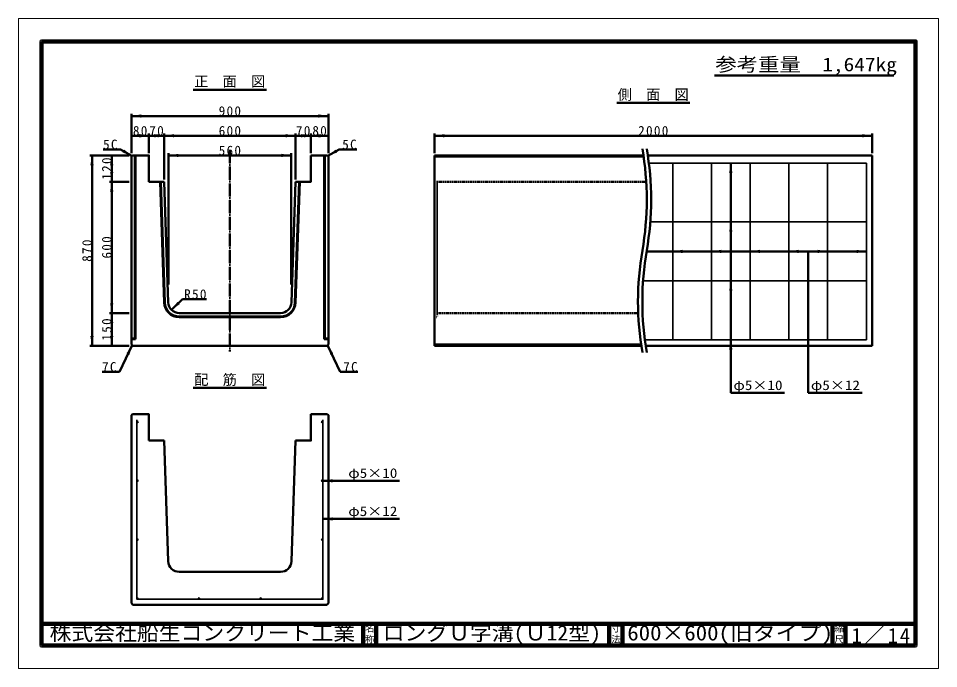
# Model space of a CAD drawing. Units: millimetres, scale not verified. Extents: x -2102 to 2102, y -1485 to 1485.
import ezdxf
from ezdxf.enums import TextEntityAlignment as Align

# ---------------------------------------------------------------- set-up
doc = ezdxf.new("R2010")
doc.units = ezdxf.units.MM
doc.header["$LTSCALE"] = 5
doc.linetypes.add('DOTTED', pattern=[1.75, 0.25, -1.5])
doc.linetypes.add('LONG_DASHED_DOTTED', pattern=[15.25, 12, -1.5, 0.25, -1.5])
doc.layers.add('0-0_V-nasSTD', color=7, linetype='Continuous', lineweight=50)
doc.layers.add('0-1_0', color=7, linetype='Continuous', lineweight=50)
doc.styles.add('ＭＳ ゴシック', font='')
doc.styles.get('ＭＳ ゴシック').set_extended_font_data('MS Gothic')

msp = doc.modelspace()

# ---------------------------------------------------------------- linework, layer by layer
at = {"layer": '0-0_V-nasSTD', "lineweight": 100}
for p, q in [((-1997.5, 1380), (-1997.5, -1380)), ((-1997.5, -1280), (1997.5, -1280)), ((-527.5, -1280), (-527.5, -1380)), ((-467.5, -1280), (-467.5, -1380)), ((597.5, -1280), (597.5, -1380)), ((657.5, -1280), (657.5, -1380)), ((1617.5, -1280), (1617.5, -1380)), ((1677.5, -1280), (1677.5, -1380)), ((-1997.5, -1380), (1997.5, -1380))]:
    msp.add_line(p, q, dxfattribs=at)
at = {"layer": '0-0_V-nasSTD'}
for p, q in [((-1586.154, 1049.105), (-1586.154, 869.105)), ((-686.154, 1039.105), (-1586.154, 1039.105)), ((-686.154, 1049.105), (-686.154, 869.105)), ((-1506.154, 949.105), (-1586.154, 949.105)), ((-1506.154, 959.105), (-1506.154, 869.105)), ((-1436.154, 949.105), (-1506.154, 949.105)), ((-1436.154, 959.105), (-1436.154, 749.105)), ((-836.154, 949.105), (-1436.154, 949.105)), ((-836.154, 959.105), (-836.154, 749.105)), ((-766.154, 949.105), (-836.154, 949.105)), ((-766.154, 959.105), (-766.154, 869.105)), ((-686.154, 949.105), (-766.154, 949.105)), ((-201.154, 959.105), (-201.154, 869.105)), ((1798.846, 949.105), (-201.154, 949.105)), ((1798.846, 959.105), (1798.846, 869.105)), ((-1715.616, 886.605), (-1635.616, 886.605)), ((-1583.654, 856.605), (-1635.616, 886.605)), ((-688.654, 856.605), (-636.693, 886.605)), ((-556.693, 886.605), (-636.693, 886.605)), ((-1596.154, 859.105), (-1776.154, 859.105)), ((-1766.154, 859.105), (-1766.154, -10.895)), ((-1676.154, 859.105), (-1676.154, 739.105)), ((-1581.154, 859.105), (-1586.154, 854.105)), ((-1586.154, 854.105), (-1586.154, -3.895)), ((-1570.154, 859.105), (-1570.154, 22.105)), ((-1567.154, 859.105), (-1567.154, 19.105)), ((-1416.155, 869.105), (-1416.155, 269.105)), ((-1416.155, 859.105), (-856.155, 859.105)), ((-856.155, 869.105), (-856.155, 269.105)), ((-691.154, 859.105), (-766.154, 859.105)), ((-705.154, 19.105), (-705.154, 859.105)), ((-702.154, 22.105), (-702.154, 859.105)), ((-691.154, 859.105), (-686.154, 854.105)), ((-686.154, -3.895), (-686.154, 854.105)), ((-201.154, 859.105), (-201.154, -10.895)), ((753.701, 859.105), (-201.154, 859.105)), ((754.444, 854.105), (-201.154, 854.105)), ((773.701, 859.105), (1798.846, 859.105)), ((1798.846, -10.895), (1798.846, 859.105)), ((1152.846, 824.105), (1152.846, -225.895)), ((-1596.154, 739.105), (-1686.154, 739.105)), ((-1676.154, 739.105), (-1676.154, 139.105)), ((-1436.154, 739.105), (-1506.154, 739.105)), ((-1455.165, 739.105), (-1436.761, 186.988)), ((-1452.163, 739.105), (-1433.757, 186.906)), ((-1436.154, 739.105), (-1417.765, 187.439)), ((-836.154, 739.105), (-854.543, 187.439)), ((-820.145, 739.105), (-838.552, 186.906)), ((-817.144, 739.105), (-835.548, 186.988)), ((1772.346, 420.605), (768.244, 420.605)), ((1506.846, 420.605), (1506.846, -225.895)), ((-1402.555, 153.165), (-1353.057, 202.663)), ((-1353.057, 202.663), (-1243.057, 202.663)), ((-1596.154, 139.105), (-1686.154, 139.105)), ((-1676.154, 139.105), (-1676.154, -10.895)), ((-1367.793, 139.105), (-904.515, 139.105)), ((-1367.799, 120.287), (-904.509, 120.287)), ((-1367.793, 123.105), (-904.515, 123.105)), ((-1570.154, 22.105), (-1586.154, 22.105)), ((-1567.154, 19.105), (-1586.154, 19.105)), ((-1570.154, 22.105), (-1567.154, 19.105)), ((-702.154, 22.105), (-705.154, 19.105)), ((-686.154, 19.105), (-705.154, 19.105)), ((-686.154, 22.105), (-702.154, 22.105)), ((-1596.154, -10.895), (-1776.154, -10.895)), ((-1640.223, -129.603), (-1582.654, -7.395)), ((-1586.154, -3.895), (-1579.154, -10.895)), ((-1579.154, -10.895), (-693.154, -10.895)), ((-693.154, -10.895), (-686.154, -3.895)), ((-632.086, -129.603), (-689.654, -7.395)), ((742.956, -3.895), (-201.154, -3.895)), ((743.99, -10.895), (-201.154, -10.895)), ((1798.846, -10.895), (763.99, -10.895)), ((-1720.223, -129.603), (-1640.223, -129.603)), ((-552.086, -129.603), (-632.086, -129.603)), ((1152.846, -225.895), (1398.846, -225.895)), ((1506.846, -225.895), (1752.846, -225.895)), ((-1581.154, -323.131), (-1586.154, -328.131)), ((-1586.154, -328.131), (-1586.154, -1186.131)), ((-691.154, -323.131), (-766.154, -323.131)), ((-691.154, -323.131), (-686.154, -328.131)), ((-686.154, -1186.131), (-686.154, -328.131)), ((-1436.154, -443.131), (-1506.154, -443.131)), ((-1436.154, -443.131), (-1417.765, -994.797)), ((-836.154, -443.131), (-854.543, -994.797)), ((-711.154, -627.131), (-361.154, -627.131)), ((-711.154, -801.446), (-361.154, -801.446)), ((-1367.793, -1043.131), (-904.515, -1043.131)), ((-1586.154, -1186.131), (-1579.154, -1193.131)), ((-1579.154, -1193.131), (-693.154, -1193.131)), ((-693.154, -1193.131), (-686.154, -1186.131))]:
    msp.add_line(p, q, dxfattribs=at)
at = {"layer": '0-0_V-nasSTD', "linetype": 'LONG_DASHED_DOTTED'}
msp.add_line((-1136.154, 884.105), (-1136.154, -35.895), dxfattribs=at)
at = {"layer": '0-0_V-nasSTD', "lineweight": 35}
for p, q in [((778.502, 824.105), (1772.346, 824.105)), ((887.346, 824.105), (887.346, 17.105)), ((1064.346, 824.105), (1064.346, 17.105)), ((1241.346, 824.105), (1241.346, 17.105)), ((1418.346, 824.105), (1418.346, 17.105)), ((1595.346, 824.105), (1595.346, 17.105)), ((1772.346, 555.105), (785.057, 555.105)), ((1772.346, 286.105), (752.129, 286.105))]:
    msp.add_line(p, q, dxfattribs=at)
at = {"layer": '0-0_V-nasSTD', "linetype": 'DOTTED'}
for p, q in [((766.344, 739.105), (-201.154, 739.105)), ((-188.654, 739.105), (-188.654, 120.287)), ((729.858, 139.105), (-201.154, 139.105)), ((-201.154, 120.287), (-188.654, 120.287))]:
    msp.add_line(p, q, dxfattribs=at)
at = {"layer": '0-0_V-nasSTD', "lineweight": 18}
for points in [[(-2102.5, -1485), (-2102.5, 1485), (2102.5, 1485), (2102.5, -1485)], [(-2002.5, -1385), (-2002.5, 1385), (2002.5, 1385), (2002.5, -1385)]]:
    msp.add_lwpolyline(points, close=True, dxfattribs=at)
at = {"layer": '0-0_V-nasSTD', "lineweight": 100}
msp.add_lwpolyline([(1997.5, -1380), (1997.5, 1380), (-1997.5, 1380)], dxfattribs=at)
at = {"layer": '0-0_V-nasSTD'}
for points in [[(-1581.154, 859.105), (-1506.154, 859.105), (-1506.154, 739.105)], [(-766.154, 859.105), (-766.154, 739.105), (-836.154, 739.105)], [(-1581.154, -323.131), (-1506.154, -323.131), (-1506.154, -443.131)], [(-766.154, -323.131), (-766.154, -443.131), (-836.154, -443.131)]]:
    msp.add_lwpolyline(points, dxfattribs=at)
at = {"layer": '0-0_V-nasSTD', "lineweight": 35}
for points in [[(1772.346, 824.105), (1772.346, 17.105), (760.075, 17.105)], [(-1561.154, -348.131), (-1561.154, -1168.131), (-711.154, -1168.131), (-711.154, -348.131)]]:
    msp.add_lwpolyline(points, dxfattribs=at)
for centre in [(-1558.154, -358.131), (-714.154, -358.131), (-1558.154, -627.131), (-714.154, -627.131), (-1558.154, -896.131), (-714.154, -896.131), (-1558.154, -1165.131), (-1277.154, -1165.131), (-995.154, -1165.131), (-714.154, -1165.131)]:
    msp.add_circle(centre, 3, dxfattribs=at)
at = {"layer": '0-0_V-nasSTD'}
for centre, radius, start, end in [((-592.561, 656.605), 1361.406, 350.16687, 9.83313), ((-572.561, 656.605), 1361.406, 350.16687, 9.83313), ((2090.252, 191.605), 1361.406, 170.16687, 189.83313), ((2110.252, 191.605), 1361.406, 170.16687, 189.83313), ((-1367.799, 189.287), 69, 181.90915, 270), ((-1367.793, 189.105), 66, 181.90915, 270), ((-1367.793, 189.105), 50, 181.90915, 270), ((-904.515, 189.105), 50, 270, 358.09085), ((-904.515, 189.105), 66, 270, 358.09085), ((-904.509, 189.287), 69, 270, 358.09085), ((-1367.793, -993.131), 50, 181.90915, 270), ((-904.515, -993.131), 50, 270, 358.09085)]:
    msp.add_arc(centre, radius, start, end, dxfattribs=at)
for points in [[(-1586.154, 1039.105), (-1541.154, 1031.605), (-1541.154, 1046.605)], [(-731.154, 1031.605), (-731.154, 1046.605), (-686.154, 1039.105)], [(-1586.154, 949.105), (-1541.154, 941.605), (-1541.154, 956.605)], [(-1551.154, 941.605), (-1551.154, 956.605), (-1506.154, 949.105)], [(-1506.154, 949.105), (-1461.154, 941.605), (-1461.154, 956.605)], [(-1481.154, 941.605), (-1481.154, 956.605), (-1436.154, 949.105)], [(-1436.154, 949.105), (-1391.154, 941.605), (-1391.154, 956.605)], [(-881.154, 941.605), (-881.154, 956.605), (-836.154, 949.105)], [(-836.154, 949.105), (-791.154, 941.605), (-791.154, 956.605)], [(-811.154, 941.605), (-811.154, 956.605), (-766.154, 949.105)], [(-766.154, 949.105), (-721.154, 941.605), (-721.154, 956.605)], [(-731.154, 941.605), (-731.154, 956.605), (-686.154, 949.105)], [(-201.154, 949.105), (-156.154, 941.605), (-156.154, 956.605)], [(1753.846, 941.605), (1753.846, 956.605), (1798.846, 949.105)], [(-1626.375, 872.61), (-1618.875, 885.6), (-1583.654, 856.605)], [(-688.654, 856.605), (-653.433, 885.6), (-645.933, 872.61)], [(-1773.654, 814.105), (-1766.154, 859.105), (-1758.654, 814.105)], [(-1683.654, 814.105), (-1676.154, 859.105), (-1668.654, 814.105)], [(-1416.155, 859.105), (-1371.155, 851.605), (-1371.155, 866.605)], [(-901.155, 851.605), (-901.155, 866.605), (-856.155, 859.105)], [(1145.346, 779.105), (1152.846, 824.105), (1160.346, 779.105)], [(-1683.654, 784.105), (-1676.154, 739.105), (-1668.654, 784.105)], [(-1683.654, 694.105), (-1676.154, 739.105), (-1668.654, 694.105)], [(1145.346, 510.105), (1152.846, 555.105), (1160.346, 510.105)], [(887.346, 420.605), (932.346, 413.105), (932.346, 428.105)], [(1064.346, 420.605), (1109.346, 413.105), (1109.346, 428.105)], [(1241.346, 420.605), (1286.346, 413.105), (1286.346, 428.105)], [(1418.346, 420.605), (1463.346, 413.105), (1463.346, 428.105)], [(1550.346, 413.105), (1550.346, 428.105), (1595.346, 420.605)], [(1727.346, 413.105), (1727.346, 428.105), (1772.346, 420.605)], [(1145.346, 241.105), (1152.846, 286.105), (1160.346, 241.105)], [(-1683.654, 184.105), (-1676.154, 139.105), (-1668.654, 184.105)], [(-1402.555, 153.165), (-1376.038, 190.288), (-1365.431, 179.682)], [(-1683.654, 94.105), (-1676.154, 139.105), (-1668.654, 94.105)], [(-1773.654, 34.105), (-1766.154, -10.895), (-1758.654, 34.105)], [(-1683.654, 34.105), (-1676.154, -10.895), (-1668.654, 34.105)], [(1145.346, -27.895), (1152.846, 17.105), (1160.346, -27.895)], [(-1608.616, -44.908), (-1595.046, -51.301), (-1582.654, -7.395)], [(-689.654, -7.395), (-677.262, -51.301), (-663.692, -44.908)], [(-1561.154, -358.131), (-1560.617, -359.845), (-1560.221, -355.956)], [(-1560.617, -359.845), (-1560.221, -355.956), (-1558.002, -355.135)], [(-1560.617, -359.845), (-1558.002, -355.135), (-1555.878, -356.177)], [(-1560.617, -359.845), (-1555.878, -356.177), (-1555.17, -358.434)], [(-1560.617, -359.845), (-1556.318, -360.503), (-1555.17, -358.434)], [(-1560.617, -359.845), (-1558.609, -361.096), (-1556.318, -360.503)], [(-717.139, -358.434), (-716.431, -356.177), (-711.692, -359.845)], [(-717.139, -358.434), (-715.991, -360.503), (-711.692, -359.845)], [(-716.431, -356.177), (-714.306, -355.135), (-711.692, -359.845)], [(-715.991, -360.503), (-713.7, -361.096), (-711.692, -359.845)], [(-714.306, -355.135), (-712.087, -355.956), (-711.692, -359.845)], [(-712.087, -355.956), (-711.692, -359.845), (-711.154, -358.131)], [(-1561.154, -627.131), (-1560.617, -625.417), (-1558.758, -630.069)], [(-1561.154, -627.131), (-1561.12, -627.585), (-1558.758, -630.069)], [(-1561.12, -627.585), (-1560.968, -628.173), (-1558.758, -630.069)], [(-1560.968, -628.173), (-1560.7, -628.718), (-1558.758, -630.069)], [(-1560.7, -628.718), (-1560.329, -629.198), (-1558.758, -630.069)], [(-1560.617, -625.417), (-1559.196, -624.318), (-1558.758, -630.069)], [(-1560.329, -629.198), (-1559.868, -629.593), (-1558.758, -630.069)], [(-1559.868, -629.593), (-1559.337, -629.888), (-1558.758, -630.069)], [(-1559.196, -624.318), (-1558.758, -630.069), (-1557.402, -624.227)], [(-1558.758, -630.069), (-1557.402, -624.227), (-1555.878, -625.177)], [(-1558.758, -630.069), (-1555.878, -625.177), (-1555.17, -626.827)], [(-1558.758, -630.069), (-1555.531, -628.587), (-1555.17, -626.827)], [(-1558.758, -630.069), (-1556.833, -629.824), (-1555.531, -628.587)], [(-1558.758, -630.069), (-1558.154, -630.131), (-1556.833, -629.824)], [(-717.139, -626.827), (-716.431, -625.177), (-713.55, -630.069)], [(-717.139, -626.827), (-716.777, -628.587), (-713.55, -630.069)], [(-716.777, -628.587), (-715.475, -629.824), (-713.55, -630.069)], [(-716.431, -625.177), (-714.906, -624.227), (-713.55, -630.069)], [(-715.475, -629.824), (-714.154, -630.131), (-713.55, -630.069)], [(-714.906, -624.227), (-713.55, -630.069), (-713.112, -624.318)], [(-713.55, -630.069), (-713.112, -624.318), (-711.692, -625.417)], [(-713.55, -630.069), (-711.692, -625.417), (-711.154, -627.131)], [(-713.55, -630.069), (-711.189, -627.585), (-711.154, -627.131)], [(-713.55, -630.069), (-711.341, -628.173), (-711.189, -627.585)], [(-713.55, -630.069), (-711.608, -628.718), (-711.341, -628.173)], [(-713.55, -630.069), (-711.98, -629.198), (-711.608, -628.718)], [(-713.55, -630.069), (-712.44, -629.593), (-711.98, -629.198)], [(-713.55, -630.069), (-712.971, -629.888), (-712.44, -629.593)], [(-711.154, -627.131), (-666.154, -634.631), (-666.154, -619.631)], [(-711.154, -801.446), (-666.154, -808.946), (-666.154, -793.946)], [(-1561.154, -896.131), (-1560.617, -894.417), (-1558.758, -899.069)], [(-1561.154, -896.131), (-1561.12, -896.585), (-1558.758, -899.069)], [(-1561.12, -896.585), (-1560.968, -897.173), (-1558.758, -899.069)], [(-1560.968, -897.173), (-1560.7, -897.718), (-1558.758, -899.069)], [(-1560.7, -897.718), (-1560.329, -898.198), (-1558.758, -899.069)], [(-1560.617, -894.417), (-1559.196, -893.318), (-1558.758, -899.069)], [(-1560.329, -898.198), (-1559.868, -898.593), (-1558.758, -899.069)], [(-1559.868, -898.593), (-1559.337, -898.888), (-1558.758, -899.069)], [(-1559.196, -893.318), (-1558.758, -899.069), (-1557.402, -893.227)], [(-1558.758, -899.069), (-1557.402, -893.227), (-1555.878, -894.177)], [(-1558.758, -899.069), (-1555.878, -894.177), (-1555.17, -895.827)], [(-1558.758, -899.069), (-1555.531, -897.587), (-1555.17, -895.827)], [(-1558.758, -899.069), (-1556.833, -898.824), (-1555.531, -897.587)], [(-1558.758, -899.069), (-1558.154, -899.131), (-1556.833, -898.824)], [(-717.139, -895.827), (-716.431, -894.177), (-713.55, -899.069)], [(-717.139, -895.827), (-716.777, -897.587), (-713.55, -899.069)], [(-716.777, -897.587), (-715.475, -898.824), (-713.55, -899.069)], [(-716.431, -894.177), (-714.906, -893.227), (-713.55, -899.069)], [(-715.475, -898.824), (-714.154, -899.131), (-713.55, -899.069)], [(-714.906, -893.227), (-713.55, -899.069), (-713.112, -893.318)], [(-713.55, -899.069), (-713.112, -893.318), (-711.692, -894.417)], [(-713.55, -899.069), (-711.692, -894.417), (-711.154, -896.131)], [(-713.55, -899.069), (-711.189, -896.585), (-711.154, -896.131)], [(-713.55, -899.069), (-711.341, -897.173), (-711.189, -896.585)], [(-713.55, -899.069), (-711.608, -897.718), (-711.341, -897.173)], [(-713.55, -899.069), (-711.98, -898.198), (-711.608, -897.718)], [(-713.55, -899.069), (-712.44, -898.593), (-711.98, -898.198)], [(-713.55, -899.069), (-712.971, -898.888), (-712.44, -898.593)], [(-1561.154, -1165.131), (-1560.617, -1163.417), (-1558.758, -1168.069)], [(-1561.154, -1165.131), (-1561.12, -1165.585), (-1558.758, -1168.069)], [(-1561.12, -1165.585), (-1560.968, -1166.173), (-1558.758, -1168.069)], [(-1560.968, -1166.173), (-1560.7, -1166.718), (-1558.758, -1168.069)], [(-1560.7, -1166.718), (-1560.329, -1167.198), (-1558.758, -1168.069)], [(-1560.617, -1163.417), (-1559.196, -1162.318), (-1558.758, -1168.069)], [(-1560.329, -1167.198), (-1559.868, -1167.593), (-1558.758, -1168.069)], [(-1559.868, -1167.593), (-1559.337, -1167.888), (-1558.758, -1168.069)], [(-1559.196, -1162.318), (-1558.758, -1168.069), (-1557.402, -1162.227)], [(-1558.758, -1168.069), (-1557.402, -1162.227), (-1555.878, -1163.177)], [(-1558.758, -1168.069), (-1555.878, -1163.177), (-1555.17, -1164.827)], [(-1558.758, -1168.069), (-1555.531, -1166.587), (-1555.17, -1164.827)], [(-1558.758, -1168.069), (-1556.833, -1167.824), (-1555.531, -1166.587)], [(-1558.758, -1168.069), (-1558.154, -1168.131), (-1556.833, -1167.824)], [(-1280.154, -1165.131), (-1279.617, -1163.417), (-1277.758, -1168.069)], [(-1280.154, -1165.131), (-1280.12, -1165.585), (-1277.758, -1168.069)], [(-1280.12, -1165.585), (-1279.968, -1166.173), (-1277.758, -1168.069)], [(-1279.968, -1166.173), (-1279.7, -1166.718), (-1277.758, -1168.069)], [(-1279.7, -1166.718), (-1279.329, -1167.198), (-1277.758, -1168.069)], [(-1279.617, -1163.417), (-1278.196, -1162.318), (-1277.758, -1168.069)], [(-1279.329, -1167.198), (-1278.868, -1167.593), (-1277.758, -1168.069)], [(-1278.868, -1167.593), (-1278.337, -1167.888), (-1277.758, -1168.069)], [(-1278.196, -1162.318), (-1277.758, -1168.069), (-1276.402, -1162.227)], [(-1277.758, -1168.069), (-1276.402, -1162.227), (-1274.878, -1163.177)], [(-1277.758, -1168.069), (-1274.878, -1163.177), (-1274.17, -1164.827)], [(-1277.758, -1168.069), (-1274.531, -1166.587), (-1274.17, -1164.827)], [(-1277.758, -1168.069), (-1275.833, -1167.824), (-1274.531, -1166.587)], [(-1277.758, -1168.069), (-1277.154, -1168.131), (-1275.833, -1167.824)], [(-998.154, -1165.131), (-997.617, -1163.417), (-995.758, -1168.069)], [(-998.154, -1165.131), (-998.12, -1165.585), (-995.758, -1168.069)], [(-998.12, -1165.585), (-997.968, -1166.173), (-995.758, -1168.069)], [(-997.968, -1166.173), (-997.7, -1166.718), (-995.758, -1168.069)], [(-997.7, -1166.718), (-997.329, -1167.198), (-995.758, -1168.069)], [(-997.617, -1163.417), (-996.196, -1162.318), (-995.758, -1168.069)], [(-997.329, -1167.198), (-996.868, -1167.593), (-995.758, -1168.069)], [(-996.868, -1167.593), (-996.337, -1167.888), (-995.758, -1168.069)], [(-996.196, -1162.318), (-995.758, -1168.069), (-994.402, -1162.227)], [(-995.758, -1168.069), (-994.402, -1162.227), (-992.878, -1163.177)], [(-995.758, -1168.069), (-992.878, -1163.177), (-992.17, -1164.827)], [(-995.758, -1168.069), (-992.531, -1166.587), (-992.17, -1164.827)], [(-995.758, -1168.069), (-993.833, -1167.824), (-992.531, -1166.587)], [(-995.758, -1168.069), (-995.154, -1168.131), (-993.833, -1167.824)], [(-717.139, -1164.827), (-716.431, -1163.177), (-713.55, -1168.069)], [(-717.139, -1164.827), (-716.777, -1166.587), (-713.55, -1168.069)], [(-716.777, -1166.587), (-715.475, -1167.824), (-713.55, -1168.069)], [(-716.431, -1163.177), (-714.906, -1162.227), (-713.55, -1168.069)], [(-715.475, -1167.824), (-714.154, -1168.131), (-713.55, -1168.069)], [(-714.906, -1162.227), (-713.55, -1168.069), (-713.112, -1162.318)], [(-713.55, -1168.069), (-713.112, -1162.318), (-711.692, -1163.417)], [(-713.55, -1168.069), (-711.692, -1163.417), (-711.154, -1165.131)], [(-713.55, -1168.069), (-711.189, -1165.585), (-711.154, -1165.131)], [(-713.55, -1168.069), (-711.341, -1166.173), (-711.189, -1165.585)], [(-713.55, -1168.069), (-711.608, -1166.718), (-711.341, -1166.173)], [(-713.55, -1168.069), (-711.98, -1167.198), (-711.608, -1166.718)], [(-713.55, -1168.069), (-712.44, -1167.593), (-711.98, -1167.198)], [(-713.55, -1168.069), (-712.971, -1167.888), (-712.44, -1167.593)]]:
    msp.add_solid(points, dxfattribs=at)
at = {"layer": '0-1_0'}
for p, q in [((1078.036, 1224.753), (1898.036, 1224.753)), ((-1303.154, 1159.105), (-969.154, 1159.105)), ((631.846, 1099.105), (965.846, 1099.105)), ((-1303.154, -203.131), (-969.154, -203.131))]:
    msp.add_line(p, q, dxfattribs=at)

# ---------------------------------------------------------------- texts
at = {"layer": '0-0_V-nasSTD', "style": 'ＭＳ ゴシック'}
for s, height, width, p in [('参考重量\u30001,647kg', 62.32, 1.15, (1082.036, 1224.753)), ('φ5×10', 43.99, 1.15, (1164.846, -225.895)), ('φ5×12', 43.99, 1.15, (1518.846, -225.895)), ('φ5×10', 43.99, 1.15, (-595.154, -627.131)), ('φ5×12', 43.99, 1.15, (-595.154, -801.446)), ('株式会社船生コンクリート工業', 69.65, 1.05, (-1960, -1377.5)), ('ロングＵ字溝(Ｕ12型)', 69.65, 1.05, (-437.5, -1377.5)), ('600×600(旧タイプ)', 69.65, 1.1, (680, -1377.5))]:
    msp.add_text(s, height=height, dxfattribs=dict(at, width=width)).set_placement(p, align=Align.BOTTOM_LEFT)
for s, height, p in [('正\u3000面\u3000図', 47.65, (-1299.158, 1159.105)), ('側\u3000面\u3000図', 47.65, (635.842, 1099.105)), ('配\u3000筋\u3000図', 47.65, (-1299.158, -203.131)), ('名', 30.79, (-518.518, -1326.001)), ('寸', 30.79, (606.482, -1326.001)), ('縮', 30.79, (1626.482, -1326.001)), ('称', 30.79, (-518.524, -1375.99)), ('法', 30.79, (606.476, -1375.99)), ('尺', 30.79, (1626.476, -1375.99))]:
    msp.add_text(s, height=height, dxfattribs=at).set_placement(p, align=Align.BOTTOM_LEFT)
at = {"layer": '0-0_V-nasSTD', "attachment_point": 7, "style": 'ＭＳ ゴシック'}
for s, insert, char_height in [('\\T1.2;900', (-1187.141, 1039.105), 43.99), ('\\T1.2;80', (-1579.154, 949.105), 43.99), ('\\T1.2;70', (-1504.154, 949.105), 43.99), ('\\T1.2;600', (-1187.141, 949.105), 43.99), ('\\T1.2;70', (-834.154, 949.105), 43.99), ('\\T1.2;80', (-759.154, 949.105), 43.99), ('\\T1.2;2000', (729.74, 949.105), 43.99), ('\\T1.2;5C', (-1715.616, 886.605), 43.99), ('\\T1.2;5C', (-622.693, 886.605), 43.99), ('\\T1.2;560', (-1187.141, 859.105), 43.99), ('\\T1.2;R50', (-1345.057, 202.663), 43.99), ('\\T1.2;7C', (-1720.223, -129.603), 43.99), ('\\T1.2;7C', (-618.086, -129.603), 43.99), ('\\T1.16;1／14', (1704.533, -1377.418), 69.65)]:
    msp.add_mtext(s, dxfattribs=dict(at, insert=insert, char_height=char_height))
at = {"layer": '0-0_V-nasSTD', "char_height": 43.99, "attachment_point": 7, "rotation": 90, "style": 'ＭＳ ゴシック'}
for s, insert in [('\\T1.2;120', (-1676.154, 748.092)), ('\\T1.2;870', (-1766.154, 373.092)), ('\\T1.2;600', (-1676.154, 388.092)), ('\\T1.2;150', (-1676.154, 13.092))]:
    msp.add_mtext(s, dxfattribs=dict(at, insert=insert))

doc.saveas('drawing.dxf')
